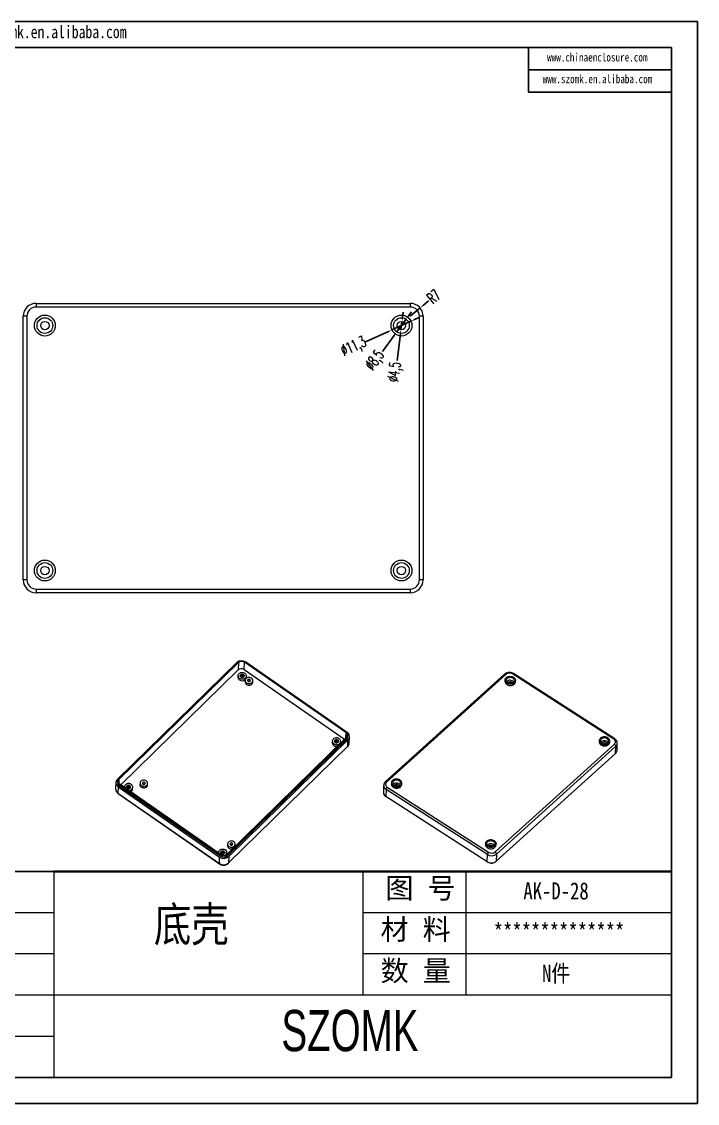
# Model space of a CAD drawing. Header units: inches. Extents: x 1198 to 2921, y 573 to 1158.
# Drawn here: x 2555 to 2921, y 573 to 1158 of the extents above; entities that cross this region are included whole.
import ezdxf

# ---------------------------------------------------------------- set-up
doc = ezdxf.new("R2010")
doc.units = ezdxf.units.IN
doc.layers.add('文字', color=81, linetype='Continuous')
doc.layers.add('粗实线', color=7, linetype='Continuous', lineweight=30)
doc.layers.add('细实线', color=3, linetype='Continuous', lineweight=9)
doc.styles.add('SLDTEXTSTYLE2', font='TXT', dxfattribs={"width": 0.6, "bigfont": 'bigfont'})
doc.styles.get("Standard").update_dxf_attribs({"font": 'txt', "bigfont": 'gbcbig.shx'})
doc.styles.add('宋体', font='', dxfattribs={"width": 0.8, "height": 3.5})
doc.styles.add('长仿宋', font='', dxfattribs={"width": 0.7, "height": 4})
doc.styles.get('宋体').set_extended_font_data('SimSun')
doc.styles.get('长仿宋').set_extended_font_data('SimSun')
doc.dimstyles.new('6', dxfattribs={"dimtxt": 6, "dimasz": 2.5, "dimexe": 1.25, "dimexo": 0.625, "dimtad": 0, "dimtxsty": 'SLDTEXTSTYLE2', "dimcen": 2.5, "dimclrd": 3, "dimclre": 3, "dimclrt": 256, "dimadec": 0, "dimazin": 0, "dimtfac": 1, "dimtmove": 0, "dimatfit": 3, "dimfxl": 1, "dimarcsym": 0})

# ---------------------------------------------------------------- blocks, each defined once
blk = doc.blocks.new('*D73')
at = {"color": 3, "lineweight": -2}
for p, q in [((2775.67, 1007.06), (2772.99, 1004.8)), ((2765.73, 998.68), (2771.08, 1003.19))]:
    blk.add_line(p, q, dxfattribs=at)
at = {"color": 3}
blk.add_solid([(2772.73, 1005.12), (2773.26, 1004.48), (2771.08, 1003.19)], dxfattribs=at)
at = {"layer": 'Defpoints', "color": 0}
for p in [(2771.08, 1003.19), (2765.73, 998.68)]:
    blk.add_point(p, dxfattribs=at)
at = {"insert": (2778.44, 1009.39), "char_height": 6, "attachment_point": 5, "rotation": 40.11133, "style": 'SLDTEXTSTYLE2'}
blk.add_mtext('R7', dxfattribs=at)
blk = doc.blocks.new('*D74')
at = {"color": 3, "lineweight": -2}
for p, q in [((2766.11, 996.04), (2755.84, 991.32)), ((2768.39, 997.08), (2770.66, 998.12)), ((2741.58, 984.79), (2753.57, 990.28))]:
    blk.add_line(p, q, dxfattribs=at)
at = {"color": 3}
for points in [[(2768.21, 997.46), (2768.56, 996.7), (2766.11, 996.04)], [(2753.4, 990.66), (2753.74, 989.9), (2755.84, 991.32)]]:
    blk.add_solid(points, dxfattribs=at)
at = {"layer": 'Defpoints', "color": 0}
for p in [(2766.11, 996.04), (2755.84, 991.32)]:
    blk.add_point(p, dxfattribs=at)
at = {"insert": (2735.29, 981.9), "char_height": 6, "attachment_point": 5, "rotation": 24.63558, "style": 'SLDTEXTSTYLE2'}
blk.add_mtext('∅11,3', dxfattribs=at)
blk = doc.blocks.new('*D75')
at = {"color": 3, "lineweight": -2}
for p, q in [((2764.97, 999.12), (2766.45, 1001.14)), ((2763.49, 997.11), (2758.47, 990.25)), ((2750.7, 979.66), (2756.99, 988.24))]:
    blk.add_line(p, q, dxfattribs=at)
at = {"color": 3}
for points in [[(2764.63, 999.37), (2765.3, 998.88), (2763.49, 997.11)], [(2756.65, 988.48), (2757.32, 987.99), (2758.47, 990.25)]]:
    blk.add_solid(points, dxfattribs=at)
at = {"layer": 'Defpoints', "color": 0}
for p in [(2763.49, 997.11), (2758.47, 990.25)]:
    blk.add_point(p, dxfattribs=at)
at = {"insert": (2746.96, 974.56), "char_height": 6, "attachment_point": 5, "rotation": 53.75772, "style": 'SLDTEXTSTYLE2'}
blk.add_mtext('∅8,5', dxfattribs=at)
blk = doc.blocks.new('*D76')
at = {"color": 3, "lineweight": -2}
for p, q in [((2761.56, 998.39), (2761.86, 1000.88)), ((2761.25, 995.91), (2760.7, 991.45)), ((2758.66, 974.82), (2760.4, 988.97))]:
    blk.add_line(p, q, dxfattribs=at)
at = {"color": 3}
for points in [[(2761.14, 998.45), (2761.97, 998.34), (2761.25, 995.91)], [(2759.99, 989.02), (2760.81, 988.91), (2760.7, 991.45)]]:
    blk.add_solid(points, dxfattribs=at)
at = {"layer": 'Defpoints', "color": 0}
for p in [(2761.25, 995.91), (2760.7, 991.45)]:
    blk.add_point(p, dxfattribs=at)
at = {"insert": (2757.89, 968.55), "char_height": 6, "attachment_point": 5, "rotation": 83.00482, "style": 'SLDTEXTSTYLE2'}
blk.add_mtext('∅4,5', dxfattribs=at)

msp = doc.modelspace()

# ---------------------------------------------------------------- linework, layer by layer
for p, q in [((2093.631, 1158.076), (2921.156, 1158.076)), ((2921.156, 1158.076), (2921.156, 572.957)), ((2115.044, 1144.144), (2907.225, 1144.144)), ((2829.828, 1144.144), (2829.828, 1119.958)), ((2907.225, 1144.144), (2907.225, 586.888)), ((2829.828, 1132.051), (2907.225, 1132.051)), ((2829.828, 1119.958), (2907.225, 1119.958)), ((2572.871, 698.339), (2405.694, 698.339)), ((2115.044, 586.888), (2907.225, 586.888)), ((2093.631, 572.957), (2921.156, 572.957))]:
    msp.add_line(p, q)
at = {"color": 7, "linetype": 'Continuous', "lineweight": 15}
for p, q in [((2563.228, 1005.68), (2765.728, 1005.68)), ((2563.228, 1005.68), (2563.228, 1003.68)), ((2765.728, 1003.68), (2563.228, 1003.68)), ((2765.728, 1005.68), (2765.728, 1003.68)), ((2558.228, 998.68), (2556.228, 998.68)), ((2556.228, 856.18), (2556.228, 998.68)), ((2558.228, 998.68), (2558.228, 856.18)), ((2772.728, 998.68), (2770.728, 998.68)), ((2770.728, 856.18), (2770.728, 998.68)), ((2772.728, 998.68), (2772.728, 856.18)), ((2558.228, 856.18), (2556.228, 856.18)), ((2772.728, 856.18), (2770.728, 856.18)), ((2563.228, 851.18), (2765.728, 851.18)), ((2563.228, 851.18), (2563.228, 849.18)), ((2765.728, 849.18), (2563.228, 849.18)), ((2765.728, 851.18), (2765.728, 849.18)), ((2671.799, 811.353), (2607.248, 748.264)), ((2672.524, 811.585), (2607.972, 748.497)), ((2672.793, 811.398), (2608.242, 748.31)), ((2672.793, 811.398), (2672.617, 807.401)), ((2675.783, 807.601), (2675.96, 811.597)), ((2675.783, 807.601), (2730.091, 769.895)), ((2730.823, 773.506), (2675.96, 811.597)), ((2731.046, 773.724), (2676.183, 811.815)), ((2731.588, 773.571), (2676.725, 811.662)), ((2672.617, 807.401), (2609.095, 745.319)), ((2672.55, 804.338), (2672.512, 803.482)), ((2676.407, 801.79), (2676.369, 800.933)), ((2677.008, 803.283), (2677.046, 804.139)), ((2816.821, 805.106), (2752.259, 746.788)), ((2817.512, 805.015), (2752.95, 746.697)), ((2817.045, 801.915), (2817.024, 801.264)), ((2875.897, 769.977), (2821.031, 805.218)), ((2876.416, 770.168), (2821.551, 805.409)), ((2822.671, 801.083), (2822.692, 801.734)), ((2680.465, 800.752), (2680.503, 801.609)), ((2666.57, 707.813), (2731.121, 770.901)), ((2666.808, 706.912), (2731.359, 770)), ((2666.839, 707.626), (2731.39, 770.714)), ((2667.501, 706.431), (2732.052, 769.519)), ((2723.563, 768.92), (2723.525, 768.064)), ((2728.021, 767.871), (2728.058, 768.721)), ((2731.359, 770), (2731.39, 770.714)), ((2731.9, 766.094), (2732.052, 769.519)), ((2731.954, 771.276), (2731.986, 771.989)), ((2732.702, 767.81), (2732.853, 771.236)), ((2811.666, 708.983), (2876.228, 767.301)), ((2868.06, 769.148), (2868.04, 768.497)), ((2870.89, 767.467), (2870.926, 767.444)), ((2873.687, 768.315), (2873.708, 768.966)), ((2877.655, 763.869), (2877.78, 767.774)), ((2667.278, 702.825), (2731.829, 765.913)), ((2667.349, 703.005), (2731.9, 766.094)), ((2876.852, 762.25), (2812.29, 703.932)), ((2876.977, 766.156), (2812.415, 707.838)), ((2876.852, 762.25), (2876.977, 766.156)), ((2606.446, 746.548), (2606.295, 743.122)), ((2607.377, 747.222), (2607.345, 746.508)), ((2607.712, 744.212), (2607.56, 740.787)), ((2607.712, 744.212), (2662.574, 706.121)), ((2608.285, 744.773), (2608.317, 745.487)), ((2608.285, 744.773), (2663.148, 706.682)), ((2608.317, 745.487), (2663.18, 707.396)), ((2608.54, 745.705), (2663.403, 707.614)), ((2611.027, 744.209), (2611.017, 743.985)), ((2615.485, 743.154), (2615.523, 744.011)), ((2619.507, 746.179), (2619.469, 745.322)), ((2623.565, 745.141), (2623.603, 745.998)), ((2751.356, 744.922), (2751.231, 741.016)), ((2753.281, 744.02), (2808.147, 708.78)), ((2755.512, 746.333), (2755.491, 745.682)), ((2761.138, 745.501), (2761.159, 746.152)), ((2607.56, 740.787), (2662.423, 702.696)), ((2607.627, 740.588), (2662.49, 702.497)), ((2752.622, 742.793), (2752.497, 738.888)), ((2807.363, 703.648), (2752.497, 738.888)), ((2807.488, 707.553), (2752.622, 742.793)), ((2662.04, 708.791), (2662.03, 708.567)), ((2666.498, 707.746), (2666.535, 708.593)), ((2666.862, 713.3), (2666.824, 712.444)), ((2670.92, 712.263), (2670.958, 713.119)), ((2806.527, 713.565), (2806.506, 712.915)), ((2812.153, 712.733), (2812.174, 713.384)), ((2662.423, 702.696), (2662.574, 706.121)), ((2663.148, 706.682), (2663.18, 707.396)), ((2666.808, 706.912), (2666.839, 707.626)), ((2667.501, 706.431), (2667.349, 703.005)), ((2807.363, 703.648), (2807.488, 707.553)), ((2807.91, 703.352), (2807.886, 703.368)), ((2812.415, 707.838), (2812.29, 703.932))]:
    msp.add_line(p, q, dxfattribs=at)
at = {"color": 8, "linetype": 'Continuous', "lineweight": 15}
for p, q in [((2730.823, 773.506), (2730.689, 770.479)), ((2608.143, 746.061), (2608.242, 748.31)), ((2807.911, 703.357), (2807.91, 703.352))]:
    msp.add_line(p, q, dxfattribs=at)
at = {"color": 7, "linetype": 'Continuous', "lineweight": 15, "flags": 128}
for points in [[(2673.363, 802.837), (2673.014, 803.139), (2672.754, 803.497), (2672.596, 803.892), (2672.549, 804.305), (2672.614, 804.714), (2672.789, 805.099), (2673.065, 805.441), (2673.428, 805.723), (2673.859, 805.931), (2674.338, 806.053), (2674.839, 806.085), (2675.338, 806.024), (2675.811, 805.873), (2676.232, 805.641), (2676.582, 805.338), (2676.842, 804.98), (2676.999, 804.585), (2677.047, 804.172), (2676.981, 803.763), (2676.806, 803.378), (2676.53, 803.036), (2676.168, 802.754), (2675.736, 802.547), (2675.258, 802.424), (2674.756, 802.393), (2674.257, 802.454), (2673.785, 802.604), (2673.363, 802.837)], [(2674.08, 803.538), (2673.838, 803.771), (2673.7, 804.055), (2673.68, 804.359), (2673.782, 804.65), (2673.994, 804.896), (2674.293, 805.071), (2674.646, 805.156), (2675.016, 805.141), (2675.363, 805.029), (2675.648, 804.831), (2675.841, 804.569), (2675.921, 804.271), (2675.879, 803.969), (2675.72, 803.697), (2675.461, 803.483), (2675.131, 803.352), (2674.764, 803.316), (2674.401, 803.38), (2674.08, 803.538)], [(2675.483, 804.226), (2675.726, 803.993), (2675.818, 803.836)], [(2677.148, 800.422), (2677.564, 800.197), (2678.032, 800.059), (2678.524, 800.016), (2679.012, 800.072), (2679.468, 800.222), (2679.865, 800.457), (2680.18, 800.765), (2680.395, 801.127), (2680.497, 801.523), (2680.48, 801.929), (2680.346, 802.321), (2680.102, 802.677), (2679.762, 802.977), (2679.346, 803.202), (2678.879, 803.34), (2678.387, 803.382), (2677.899, 803.327), (2677.443, 803.177), (2677.046, 802.941), (2676.731, 802.633), (2676.516, 802.271), (2676.414, 801.876), (2676.43, 801.47), (2676.564, 801.077), (2676.808, 800.721), (2677.148, 800.422)], [(2677.008, 803.283), (2676.943, 802.907), (2676.92, 802.836)], [(2677.977, 801.232), (2678.234, 801.114), (2678.525, 801.085), (2678.806, 801.15), (2679.033, 801.298), (2679.172, 801.508), (2679.202, 801.746), (2679.118, 801.978), (2678.933, 802.167), (2678.676, 802.284), (2678.385, 802.313), (2678.105, 802.248), (2677.878, 802.1), (2677.739, 801.891), (2677.709, 801.652), (2677.792, 801.421), (2677.977, 801.232)], [(2818.067, 800.197), (2817.666, 800.512), (2817.355, 800.88), (2817.147, 801.287), (2817.051, 801.716), (2817.07, 802.15), (2817.203, 802.57), (2817.446, 802.959), (2817.787, 803.302), (2818.214, 803.585), (2818.709, 803.796), (2819.251, 803.925), (2819.818, 803.969), (2820.388, 803.925), (2820.936, 803.795), (2821.441, 803.585), (2821.881, 803.302), (2822.239, 802.959), (2822.499, 802.569), (2822.652, 802.149), (2822.692, 801.716), (2822.615, 801.287), (2822.426, 800.88), (2822.132, 800.512), (2821.746, 800.197), (2821.283, 799.949), (2820.762, 799.778), (2820.204, 799.691), (2819.633, 799.691), (2819.071, 799.778), (2818.542, 799.949), (2818.067, 800.197)], [(2818.514, 800.601), (2818.173, 800.876), (2817.923, 801.203), (2817.779, 801.563), (2817.747, 801.937), (2817.829, 802.305), (2818.022, 802.647), (2818.314, 802.945), (2818.69, 803.183), (2819.129, 803.347), (2819.608, 803.429), (2820.102, 803.425), (2820.582, 803.334), (2821.025, 803.162), (2821.404, 802.918), (2821.702, 802.615), (2821.9, 802.27), (2821.989, 801.9), (2821.963, 801.526), (2821.825, 801.169), (2821.581, 800.846), (2821.245, 800.577), (2820.834, 800.375), (2820.372, 800.251), (2819.882, 800.211), (2819.392, 800.259), (2818.928, 800.391), (2818.514, 800.601)], [(2676.369, 800.933), (2676.392, 800.613), (2676.527, 800.221), (2676.771, 799.865), (2677.11, 799.565), (2677.526, 799.34), (2677.994, 799.202), (2678.486, 799.16), (2678.974, 799.215), (2679.43, 799.365), (2679.827, 799.601), (2680.142, 799.909), (2680.357, 800.271), (2680.459, 800.666), (2680.465, 800.752)], [(2817.024, 801.264), (2817.064, 800.849), (2817.217, 800.429), (2817.478, 800.039), (2817.836, 799.696), (2818.276, 799.414), (2818.78, 799.203), (2819.328, 799.073), (2819.898, 799.029), (2820.465, 799.073), (2821.008, 799.203), (2821.502, 799.413), (2821.929, 799.696), (2822.271, 800.039), (2822.513, 800.429), (2822.647, 800.849), (2822.671, 801.083)], [(2820.534, 800.845), (2820.776, 800.63), (2820.904, 800.402)], [(2724.376, 767.419), (2724.797, 767.186), (2725.27, 767.036), (2725.769, 766.975), (2726.271, 767.006), (2726.749, 767.129), (2727.18, 767.336), (2727.543, 767.618), (2727.819, 767.96), (2727.994, 768.345), (2728.059, 768.754), (2728.012, 769.167), (2727.854, 769.562), (2727.594, 769.92), (2727.245, 770.223), (2726.823, 770.455), (2726.351, 770.606), (2725.852, 770.667), (2725.35, 770.635), (2724.872, 770.513), (2724.44, 770.305), (2724.078, 770.023), (2723.802, 769.681), (2723.627, 769.296), (2723.561, 768.887), (2723.609, 768.474), (2723.766, 768.079), (2724.026, 767.721), (2724.376, 767.419)], [(2725.093, 768.12), (2725.413, 767.962), (2725.776, 767.898), (2726.143, 767.934), (2726.474, 768.066), (2726.733, 768.279), (2726.892, 768.551), (2726.933, 768.853), (2726.853, 769.151), (2726.66, 769.413), (2726.375, 769.611), (2726.029, 769.723), (2725.659, 769.738), (2725.305, 769.653), (2725.006, 769.478), (2724.795, 769.232), (2724.693, 768.941), (2724.712, 768.637), (2724.851, 768.353), (2725.093, 768.12)], [(2726.831, 768.418), (2726.738, 768.575), (2726.496, 768.808)], [(2869.083, 767.43), (2869.557, 767.182), (2870.087, 767.011), (2870.648, 766.923), (2871.22, 766.923), (2871.777, 767.01), (2872.298, 767.182), (2872.762, 767.429), (2873.148, 767.744), (2873.441, 768.112), (2873.63, 768.519), (2873.707, 768.948), (2873.668, 769.381), (2873.515, 769.802), (2873.254, 770.191), (2872.896, 770.534), (2872.456, 770.817), (2871.952, 771.028), (2871.403, 771.158), (2870.834, 771.202), (2870.266, 771.158), (2869.724, 771.028), (2869.23, 770.817), (2868.803, 770.535), (2868.461, 770.192), (2868.218, 769.802), (2868.085, 769.382), (2868.066, 768.949), (2868.163, 768.52), (2868.371, 768.113), (2868.682, 767.744), (2869.083, 767.43)], [(2869.529, 767.833), (2869.943, 767.624), (2870.408, 767.491), (2870.898, 767.444), (2871.387, 767.483), (2871.85, 767.607), (2872.26, 767.809), (2872.596, 768.079), (2872.84, 768.401), (2872.979, 768.759), (2873.004, 769.132), (2872.915, 769.502), (2872.717, 769.848), (2872.42, 770.151), (2872.04, 770.395), (2871.598, 770.567), (2871.117, 770.657), (2870.624, 770.661), (2870.144, 770.579), (2869.705, 770.415), (2869.329, 770.177), (2869.037, 769.879), (2868.845, 769.537), (2868.762, 769.169), (2868.794, 768.795), (2868.939, 768.435), (2869.188, 768.108), (2869.529, 767.833)], [(2869.062, 766.779), (2869.537, 766.531), (2870.066, 766.36), (2870.627, 766.272), (2871.199, 766.272), (2871.756, 766.36), (2872.277, 766.531), (2872.741, 766.779), (2873.127, 767.093), (2873.421, 767.461), (2873.61, 767.868), (2873.686, 768.297), (2873.687, 768.315)], [(2871.919, 767.634), (2871.792, 767.862), (2871.549, 768.078)], [(2614.709, 745.512), (2614.288, 745.745), (2613.816, 745.895), (2613.316, 745.956), (2612.815, 745.925), (2612.336, 745.802), (2611.905, 745.595), (2611.542, 745.313), (2611.267, 744.971), (2611.092, 744.586), (2611.026, 744.176), (2611.035, 743.972)], [(2613.992, 744.811), (2613.672, 744.968), (2613.309, 745.033), (2612.942, 744.997), (2612.611, 744.865), (2612.352, 744.652), (2612.193, 744.379), (2612.152, 744.078), (2612.232, 743.78), (2612.425, 743.518), (2612.71, 743.32), (2613.056, 743.207), (2613.426, 743.193), (2613.78, 743.278), (2614.079, 743.453), (2614.291, 743.699), (2614.392, 743.99), (2614.373, 744.294), (2614.235, 744.578), (2613.992, 744.811)], [(2613.489, 742.268), (2613.735, 742.295), (2614.213, 742.418), (2614.645, 742.625), (2615.007, 742.907), (2615.283, 743.249), (2615.458, 743.635), (2615.524, 744.044), (2615.477, 744.456), (2615.319, 744.851), (2615.059, 745.209), (2614.709, 745.512)], [(2614.296, 743.707), (2614.203, 743.864), (2613.961, 744.097)], [(2619.469, 745.322), (2619.492, 745.002), (2619.626, 744.61), (2619.87, 744.254), (2620.21, 743.954), (2620.626, 743.729), (2621.093, 743.591), (2621.585, 743.549), (2622.073, 743.604), (2622.529, 743.754), (2622.926, 743.99), (2623.241, 744.298), (2623.456, 744.66), (2623.558, 745.055), (2623.565, 745.141)], [(2620.248, 744.811), (2620.663, 744.586), (2621.131, 744.448), (2621.623, 744.405), (2622.111, 744.461), (2622.567, 744.61), (2622.964, 744.846), (2623.279, 745.154), (2623.494, 745.516), (2623.596, 745.912), (2623.58, 746.317), (2623.445, 746.71), (2623.201, 747.066), (2622.862, 747.365), (2622.446, 747.591), (2621.978, 747.728), (2621.486, 747.771), (2620.998, 747.716), (2620.542, 747.566), (2620.145, 747.33), (2619.83, 747.022), (2619.615, 746.66), (2619.513, 746.264), (2619.53, 745.859), (2619.664, 745.466), (2619.908, 745.11), (2620.248, 744.811)], [(2621.076, 745.621), (2621.334, 745.503), (2621.625, 745.474), (2621.905, 745.539), (2622.132, 745.687), (2622.271, 745.896), (2622.301, 746.135), (2622.217, 746.366), (2622.033, 746.555), (2621.775, 746.673), (2621.484, 746.702), (2621.204, 746.637), (2620.977, 746.489), (2620.838, 746.28), (2620.808, 746.041), (2620.892, 745.81), (2621.076, 745.621)], [(2755.491, 745.682), (2755.531, 745.267), (2755.684, 744.847), (2755.945, 744.457), (2756.302, 744.114), (2756.743, 743.831), (2757.247, 743.621), (2757.795, 743.491), (2758.365, 743.447), (2758.932, 743.491), (2759.474, 743.621), (2759.969, 743.831), (2760.396, 744.114), (2760.738, 744.457), (2760.98, 744.846), (2761.114, 745.267), (2761.138, 745.501)], [(2760.137, 747.87), (2759.662, 748.118), (2759.133, 748.289), (2758.571, 748.376), (2758, 748.376), (2757.442, 748.289), (2756.921, 748.118), (2756.458, 747.87), (2756.072, 747.556), (2755.778, 747.187), (2755.589, 746.78), (2755.513, 746.351), (2755.552, 745.918), (2755.705, 745.498), (2755.965, 745.108), (2756.323, 744.765), (2756.763, 744.482), (2757.268, 744.272), (2757.816, 744.142), (2758.386, 744.098), (2758.953, 744.142), (2759.495, 744.271), (2759.99, 744.482), (2760.417, 744.765), (2760.759, 745.108), (2761.001, 745.497), (2761.134, 745.917), (2761.153, 746.351), (2761.057, 746.78), (2760.849, 747.187), (2760.538, 747.555), (2760.137, 747.87)], [(2759.69, 747.466), (2759.277, 747.676), (2758.812, 747.808), (2758.322, 747.856), (2757.832, 747.816), (2757.37, 747.692), (2756.959, 747.49), (2756.623, 747.221), (2756.379, 746.898), (2756.241, 746.541), (2756.215, 746.167), (2756.304, 745.797), (2756.503, 745.452), (2756.8, 745.149), (2757.18, 744.905), (2757.622, 744.733), (2758.103, 744.642), (2758.596, 744.638), (2759.075, 744.72), (2759.514, 744.885), (2759.89, 745.122), (2760.182, 745.42), (2760.375, 745.762), (2760.457, 746.13), (2760.425, 746.504), (2760.281, 746.865), (2760.031, 747.191), (2759.69, 747.466)], [(2758.501, 744.632), (2758.291, 744.655), (2758.067, 744.646)], [(2759.37, 744.82), (2759.243, 745.048), (2759.001, 745.263)], [(2760.143, 745.37), (2759.979, 745.564), (2759.638, 745.839)], [(2667.603, 711.932), (2668.019, 711.707), (2668.486, 711.569), (2668.978, 711.527), (2669.466, 711.582), (2669.922, 711.732), (2670.319, 711.968), (2670.634, 712.275), (2670.849, 712.638), (2670.951, 713.033), (2670.935, 713.439), (2670.801, 713.831), (2670.556, 714.187), (2670.217, 714.487), (2669.801, 714.712), (2669.333, 714.85), (2668.841, 714.892), (2668.353, 714.837), (2667.897, 714.687), (2667.5, 714.451), (2667.185, 714.143), (2666.97, 713.781), (2666.868, 713.386), (2666.885, 712.98), (2667.019, 712.588), (2667.263, 712.232), (2667.603, 711.932)], [(2811.152, 715.102), (2811.553, 714.787), (2811.864, 714.419), (2812.072, 714.012), (2812.169, 713.583), (2812.15, 713.15), (2812.016, 712.73), (2811.774, 712.34), (2811.432, 711.997), (2811.005, 711.714), (2810.511, 711.504), (2809.968, 711.374), (2809.401, 711.33), (2808.832, 711.374), (2808.283, 711.504), (2807.779, 711.715), (2807.339, 711.997), (2806.981, 712.341), (2806.72, 712.73), (2806.567, 713.15), (2806.528, 713.584), (2806.604, 714.013), (2806.793, 714.42), (2807.087, 714.788), (2807.473, 715.102), (2807.936, 715.35), (2808.458, 715.521), (2809.015, 715.609), (2809.587, 715.609), (2810.148, 715.521), (2810.677, 715.35), (2811.152, 715.102)], [(2810.706, 714.699), (2811.047, 714.423), (2811.296, 714.097), (2811.441, 713.737), (2811.473, 713.363), (2811.39, 712.995), (2811.198, 712.652), (2810.906, 712.354), (2810.53, 712.117), (2810.09, 711.953), (2809.611, 711.87), (2809.118, 711.875), (2808.637, 711.965), (2808.195, 712.137), (2807.815, 712.381), (2807.518, 712.684), (2807.32, 713.03), (2807.231, 713.399), (2807.256, 713.773), (2807.395, 714.131), (2807.638, 714.453), (2807.975, 714.722), (2808.385, 714.925), (2808.847, 715.049), (2809.337, 715.088), (2809.827, 715.04), (2810.292, 714.908), (2810.706, 714.699)], [(2662.048, 708.554), (2662.039, 708.758), (2662.104, 709.168), (2662.279, 709.553), (2662.555, 709.895), (2662.918, 710.177), (2663.349, 710.384), (2663.827, 710.507), (2664.329, 710.538), (2664.828, 710.477), (2665.301, 710.327), (2665.722, 710.094)], [(2665.005, 709.393), (2665.247, 709.16), (2665.386, 708.876), (2665.405, 708.572), (2665.303, 708.281), (2665.092, 708.035), (2664.793, 707.86), (2664.439, 707.775), (2664.069, 707.789), (2663.723, 707.902), (2663.438, 708.1), (2663.244, 708.362), (2663.164, 708.66), (2663.206, 708.961), (2663.365, 709.234), (2663.624, 709.447), (2663.955, 709.579), (2664.321, 709.615), (2664.685, 709.55), (2665.005, 709.393)], [(2664.973, 708.679), (2665.216, 708.446), (2665.308, 708.289)], [(2666.824, 712.444), (2666.847, 712.124), (2666.981, 711.731), (2667.225, 711.375), (2667.565, 711.076), (2667.981, 710.851), (2668.448, 710.713), (2668.94, 710.67), (2669.429, 710.726), (2669.593, 710.767)], [(2668.432, 712.742), (2668.689, 712.624), (2668.98, 712.596), (2669.26, 712.66), (2669.487, 712.809), (2669.626, 713.018), (2669.656, 713.256), (2669.572, 713.488), (2669.388, 713.677), (2669.13, 713.795), (2668.839, 713.823), (2668.559, 713.759), (2668.332, 713.61), (2668.193, 713.401), (2668.163, 713.163), (2668.247, 712.931), (2668.432, 712.742)], [(2670.891, 712.036), (2670.913, 712.177), (2670.92, 712.263)], [(2806.506, 712.915), (2806.546, 712.499), (2806.699, 712.079), (2806.96, 711.69), (2807.318, 711.347), (2807.758, 711.064), (2808.262, 710.853), (2808.811, 710.723), (2809.38, 710.679), (2809.948, 710.723), (2810.49, 710.853), (2810.984, 711.063), (2811.411, 711.346), (2811.753, 711.689), (2811.996, 712.079), (2812.129, 712.499), (2812.153, 712.733)], [(2809.082, 711.878), (2809.307, 711.887), (2809.516, 711.864)], [(2810.016, 712.496), (2810.258, 712.28), (2810.386, 712.052)], [(2810.654, 713.072), (2810.994, 712.796), (2811.158, 712.602)]]:
    msp.add_lwpolyline(points, dxfattribs=at)
at = {"color": 8, "linetype": 'Continuous', "lineweight": 15, "flags": 128}
for points in [[(2816.821, 805.106), (2816.862, 805.137), (2816.961, 805.174), (2817.081, 805.18), (2817.216, 805.154), (2817.361, 805.099), (2817.512, 805.015)], [(2752.259, 746.788), (2752.3, 746.819), (2752.399, 746.856), (2752.519, 746.862), (2752.654, 746.836), (2752.799, 746.781), (2752.95, 746.697)]]:
    msp.add_lwpolyline(points, dxfattribs=at)
at = {"color": 7, "linetype": 'Continuous', "lineweight": 15}
for centre, radius in [((2567.978, 993.68), 5.65), ((2567.978, 993.68), 4.25), ((2567.978, 993.68), 2.25), ((2760.978, 993.68), 5.65), ((2760.978, 993.68), 4.25), ((2760.978, 993.68), 2.25), ((2567.978, 861.18), 5.65), ((2760.978, 861.18), 5.65), ((2567.978, 861.18), 4.25), ((2567.978, 861.18), 2.25), ((2760.978, 861.18), 4.25), ((2760.978, 861.18), 2.25)]:
    msp.add_circle(centre, radius, dxfattribs=at)
for centre, radius, start, end in [((2563.228, 998.68), 7, 90, 180), ((2563.228, 998.68), 5, 90, 180), ((2765.728, 998.68), 7, 0, 90), ((2765.728, 998.68), 5, 0, 90), ((2563.228, 856.18), 7, 180, 270), ((2563.228, 856.18), 5, 180, 270), ((2765.728, 856.18), 5, 270, 0), ((2765.728, 856.18), 7, 270, 0), ((2674.46, 808.36), 4.005, 55.549247, 131.644881), ((2674.5, 809.362), 2.975, 55.549247, 131.644881), ((2674.327, 805.478), 2.574, 55.549247, 131.644881), ((2674.504, 809.474), 2.574, 55.549247, 131.644881), ((2674.24, 803.447), 1.728, 178.842557, 238.05145), ((2674.782, 804.109), 2.579, 235.608929, 311.039446), ((2674.758, 803.239), 1.225, 53.693419, 145.790204), ((2674.668, 801.31), 2.534, 66.819488, 108.120125), ((2819.414, 802.648), 3.037, 57.827267, 128.789565), ((2819.791, 799.399), 2.443, 39.484504, 136.839388), ((2678.407, 800.607), 0.855, 48.458084, 126.481529), ((2819.814, 799.823), 1.251, 54.864101, 148.773178), ((2819.771, 798.766), 1.472, 79.67723, 96.646663), ((2729.98, 772.09), 1.648, 313.815296, 59.239059), ((2730.072, 772.088), 1.904, 313.815296, 59.239059), ((2730.277, 771.369), 2.563, 313.815296, 59.239059), ((2725.698, 768.262), 2.182, 185.212517, 285.06207), ((2725.771, 767.821), 1.225, 53.693419, 145.790204), ((2725.681, 765.893), 2.532, 66.808313, 108.1313), ((2730.067, 771.38), 1.89, 313.109102, 356.830447), ((2870.051, 768.53), 2.011, 180.96273, 240.548544), ((2870.806, 766.631), 2.443, 39.484504, 136.839388), ((2870.829, 767.055), 1.251, 54.864101, 148.773178), ((2870.786, 765.998), 1.472, 79.67723, 96.646663), ((2875.161, 768.528), 1.626, 311.016275, 63.083046), ((2875.436, 765.966), 1.552, 7.02591, 59.345251), ((2875.388, 763.985), 2.27, 310.158758, 357.07311), ((2609.022, 746.415), 2.563, 133.815296, 239.239059), ((2609.38, 746.488), 2.035, 179.441685, 237.452322), ((2609.291, 747.123), 1.904, 133.815296, 239.239059), ((2609.383, 747.121), 1.648, 133.815296, 239.239059), ((2613.235, 743.111), 1.225, 53.693419, 145.790204), ((2613.145, 741.181), 2.534, 66.817721, 108.121891), ((2613.689, 743.311), 1.802, 292.639666, 355.001297), ((2621.506, 744.996), 0.855, 48.458084, 126.481529), ((2754.017, 745.47), 1.626, 131.016275, 243.083046), ((2754.63, 742.506), 2.028, 131.692934, 171.855333), ((2758.27, 743.745), 2.502, 56.855897, 135.830655), ((2758.281, 744.241), 1.251, 54.864101, 148.773178), ((2753.695, 741.042), 2.465, 180.597891, 240.913382), ((2664.248, 707.693), 1.225, 53.693419, 145.790204), ((2664.158, 705.766), 2.531, 66.798525, 108.141088), ((2664.874, 708.676), 1.652, 307.441851, 59.128621), ((2668.861, 712.118), 0.855, 48.458084, 126.481529), ((2809.495, 707.265), 2.028, 131.692934, 171.855333), ((2809.286, 710.977), 2.502, 56.855897, 135.830655), ((2809.763, 711.35), 3.037, 237.827267, 308.789565), ((2809.296, 711.473), 1.251, 54.864101, 148.773178), ((2810.874, 707.648), 1.552, 7.02591, 59.345251), ((2664.688, 705.998), 4.005, 235.549247, 311.644881), ((2664.84, 709.423), 4.005, 235.549247, 311.644881), ((2664.831, 709.135), 2.975, 235.549247, 311.644881), ((2664.862, 709.849), 2.975, 235.549247, 311.644881), ((2664.859, 709.737), 2.574, 235.549247, 311.644881), ((2809.626, 707.246), 4.251, 237.827267, 308.789565), ((2809.752, 711.151), 4.251, 237.827267, 308.789565), ((2809.608, 706.105), 3.234, 238.335643, 298.506725)]:
    msp.add_arc(centre, radius, start, end, dxfattribs=at)
at = {"color": 8, "linetype": 'Continuous', "lineweight": 15}
for centre, radius, start, end in [((2821.44, 804.906), 0.515, 77.616339, 142.662863), ((2730.162, 767.951), 2.544, 313.109102, 356.830447), ((2876.306, 769.665), 0.515, 77.601581, 142.666027), ((2875.513, 767.89), 2.27, 310.15704, 357.132268), ((2731.651, 766.087), 0.249, 315.606858, 1.434932), ((2609.034, 743.095), 2.739, 179.441685, 237.452322), ((2753.821, 744.948), 2.465, 180.654993, 240.910619), ((2607.767, 740.746), 0.21, 168.887745, 228.56183), ((2662.629, 702.655), 0.211, 168.893423, 228.521581), ((2667.1, 702.999), 0.249, 315.686792, 1.429972)]:
    msp.add_arc(centre, radius, start, end, dxfattribs=at)
at = {"color": 7, "linetype": 'Continuous', "lineweight": 15}
for points, knots in [([(2821.551, 805.409), (2821.455, 805.466), (2821.197, 805.622), (2820.732, 805.816), (2820.159, 805.967), (2819.562, 806.035), (2818.958, 806.02), (2818.365, 805.919), (2817.8, 805.734), (2817.27, 805.47), (2816.972, 805.228), (2816.821, 805.106)], [0, 0, 0, 0, 0.0676365, 0.1821715, 0.2972144, 0.4128178, 0.5288503, 0.6453625, 0.7624079, 0.8798768, 1, 1, 1, 1]), ([(2731.829, 765.913), (2731.909, 765.996), (2732.116, 766.213), (2732.384, 766.614), (2732.592, 767.112), (2732.696, 767.533), (2732.692, 767.783), (2732.691, 767.856)], [0, 0, 0, 0, 0.1545221, 0.4053514, 0.6537723, 0.8984553, 1, 1, 1, 1]), ([(2877.767, 767.777), (2877.772, 767.871), (2877.785, 768.13), (2877.695, 768.549), (2877.512, 769.014), (2877.235, 769.444), (2876.875, 769.842), (2876.573, 770.057), (2876.416, 770.168)], [0, 0, 0, 0, 0.0998413, 0.2756582, 0.4510265, 0.6279195, 0.8077231, 1, 1, 1, 1]), ([(2752.259, 746.788), (2752.178, 746.71), (2751.966, 746.506), (2751.691, 746.124), (2751.474, 745.645), (2751.366, 745.235), (2751.368, 744.992), (2751.368, 744.919)], [0, 0, 0, 0, 0.1534325, 0.4053063, 0.6535498, 0.8958886, 1, 1, 1, 1]), ([(2606.306, 743.076), (2606.301, 742.975), (2606.29, 742.701), (2606.383, 742.258), (2606.57, 741.767), (2606.852, 741.313), (2607.203, 740.911), (2607.489, 740.694), (2607.627, 740.588)], [0, 0, 0, 0, 0.1050264, 0.2849389, 0.4646316, 0.6453298, 0.8279007, 1, 1, 1, 1]), ([(2662.49, 702.497), (2662.586, 702.435), (2662.843, 702.267), (2663.306, 702.058), (2663.877, 701.893), (2664.472, 701.816), (2665.075, 701.827), (2665.669, 701.928), (2666.235, 702.117), (2666.743, 702.385), (2667.081, 702.637), (2667.243, 702.792), (2667.278, 702.825)], [0, 0, 0, 0, 0.0674478, 0.1799715, 0.2930121, 0.4066593, 0.5207669, 0.6352557, 0.7500346, 0.8649118, 0.971151, 1, 1, 1, 1])]:
    msp.add_open_spline(points, degree=3, knots=knots, dxfattribs=at)
at = {"layer": '粗实线', "color": 7, "lineweight": 40}
msp.add_line((2907.225, 698.339), (2572.871, 698.339), dxfattribs=at)
at = {"layer": '细实线', "color": 7}
for p, q in [((2572.871, 698.339), (2572.871, 586.888)), ((2740.048, 698.339), (2740.048, 631.469)), ((2795.774, 698.339), (2795.774, 631.938)), ((2572.871, 676.049), (2405.694, 676.049)), ((2907.225, 676.049), (2740.048, 676.049)), ((2572.871, 653.759), (2405.694, 653.759)), ((2907.225, 653.759), (2740.048, 653.759)), ((2907.225, 631.469), (2405.694, 631.469)), ((2572.871, 609.178), (2405.694, 609.178))]:
    msp.add_line(p, q, dxfattribs=at)

# ---------------------------------------------------------------- texts
at = {"layer": '文字', "color": 0, "attachment_point": 1, "style": '宋体'}
for s, insert, char_height, width in [('www.szomk.en.alibaba.com', (2523.244, 1155.942), 6.81091, 119.66116), ('www.chinaenclosure.com', (2839.799, 1141.081), 4.54061, 79.7741), ('www.szomk.en.alibaba.com', (2837.426, 1129.323), 4.54061, 79.7741), ('{\\H1.111x;AK-D-28}', (2826.961, 692.517), 8.35884, 96.63763), ('底壳', (2626.98, 679.096), 18.5752, 237.47736), ('{\\H1.111x;**************}', (2810.883, 670.227), 8.35884, 96.63763), ('{\\H1.111x;N件}', (2837.072, 647.936), 8.35884, 96.63763)]:
    msp.add_mtext(s, dxfattribs=dict(at, insert=insert, char_height=char_height, width=width))
at = {"layer": '粗实线', "insert": (2696.01, 623.487), "char_height": 22.29025, "width": 249.96311, "attachment_point": 1, "style": '长仿宋'}
msp.add_mtext('{\\fSTXinwei|b0|i0|c134|p2;SZOMK}', dxfattribs=at)
at = {"layer": '细实线', "color": 7, "char_height": 11.14513, "attachment_point": 1}
for s, insert, width in [('{\\fSimSun|b0|i0|c134|p54;图 号}', (2752.304, 694.956), 55.72563), ('{\\fSimSun|b0|i0|c134|p54;材 料   }', (2749.661, 672.665), 55.72563), ('{\\fSimSun|b0|i0|c134|p54;数 量}', (2749.715, 650.265), 50.35508)]:
    msp.add_mtext(s, dxfattribs=dict(at, insert=insert, width=width))

# ---------------------------------------------------------------- dimensions: what is measured, and where the dimension line sits
dim = msp.add_radius_dim(center=(2765.728, 998.68), mpoint=(2771.082, 1003.19), dimstyle='6')
dim.commit()
dim.dimension.update_dxf_attribs({"geometry": '*D73', "text_midpoint": (2778.445, 1009.393), "dimtype": 164})
for p1, p2, picture, middle in [((2763.491, 997.108), (2758.466, 990.252), '*D75', (2746.961, 974.558)), ((2761.252, 995.913), (2760.704, 991.447), '*D76', (2757.894, 968.546)), ((2766.114, 996.035), (2755.842, 991.325), '*D74', (2735.29, 981.9))]:
    dim = msp.add_diameter_dim_2p(p1=p1, p2=p2, dimstyle='6')
    dim.commit()
    dim.dimension.update_dxf_attribs({"geometry": picture, "text_midpoint": middle, "dimtype": 163})

doc.saveas('drawing.dxf')
